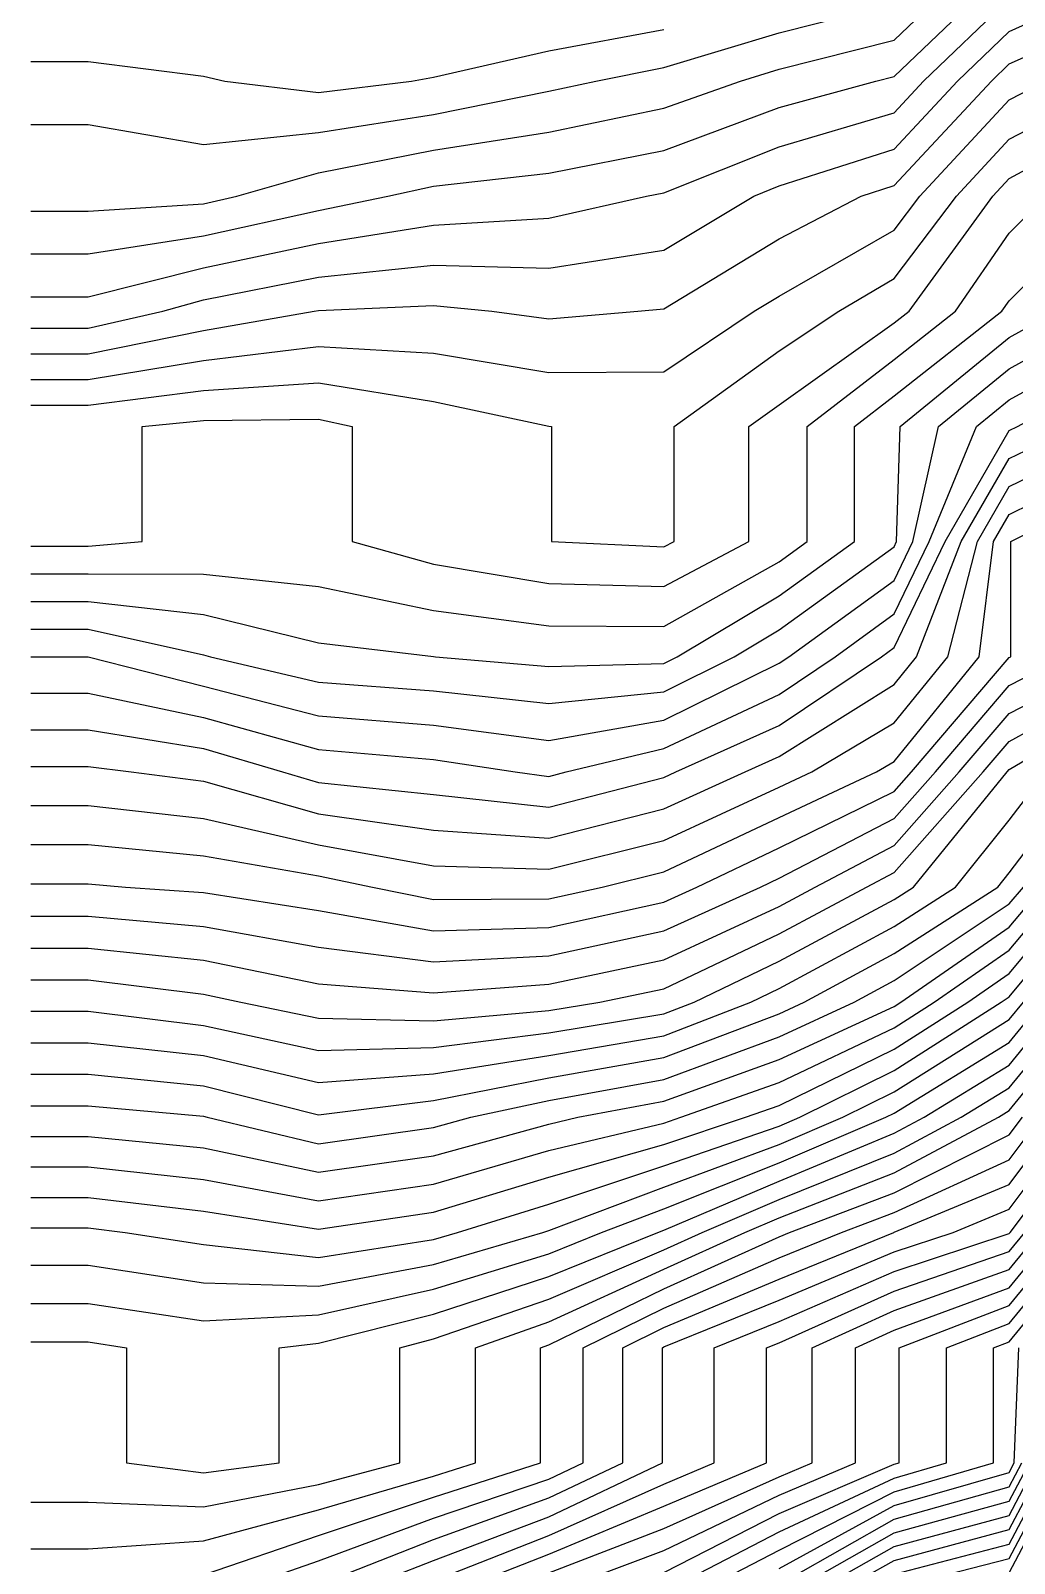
# Model space of a CAD drawing. Header units: metres. Extents: x 549046 to 549770, y 4180130 to 4180826.
# Drawn here: x 549046.4 to 549123.7, y 4180235.1 to 4180355.5 of the extents above; entities that cross this region are included whole.
import ezdxf

# ---------------------------------------------------------------- set-up
doc = ezdxf.new("R2010")
doc.units = ezdxf.units.M
doc.layers.add('CONTOURS', color=7, linetype='Continuous')
doc.layers.add('CONTOURS_INDEX', color=7, linetype='Continuous')

msp = doc.modelspace()

# ---------------------------------------------------------------- linework, layer by layer
at = {"layer": 'CONTOURS'}
for points in [[(549046.41, 4180315.01, 364), (549050.93, 4180315.01, 364), (549055.16, 4180315.37, 364), (549055.16, 4180324.42, 364), (549059.97, 4180324.87, 364), (549069.01, 4180324.99, 364), (549071.65, 4180324.42, 364), (549071.65, 4180315.37, 364), (549078.05, 4180313.6, 364), (549087.09, 4180312.08, 364), (549096.14, 4180311.84, 364), (549102.82, 4180315.37, 364), (549102.82, 4180324.42, 364), (549105.18, 4180326.11, 364), (549114.22, 4180332.54, 364), (549115.39, 4180333.46, 364), (549121.97, 4180342.5, 364), (549123.26, 4180343.89, 364), (549132.3, 4180348.75, 364), (549136.73, 4180351.54, 364), (549141.34, 4180354.57, 364), (549146.24, 4180360.58, 364)], [(549046.41, 4180312.84, 366), (549050.93, 4180312.84, 366), (549059.97, 4180312.81, 366), (549069.01, 4180311.85, 366), (549078.05, 4180309.97, 366), (549087.09, 4180308.77, 366), (549096.14, 4180308.72, 366), (549105.18, 4180313.78, 366), (549107.4, 4180315.37, 366), (549107.4, 4180324.42, 366), (549114.22, 4180329.68, 366), (549119.04, 4180333.46, 366), (549123.26, 4180339.58, 366), (549126.2, 4180342.5, 366), (549132.3, 4180345.83, 366), (549141.34, 4180351.54, 366), (549141.35, 4180351.54, 366), (549148.7, 4180360.58, 366)], [(549046.41, 4180306.33, 372), (549050.93, 4180306.33, 372), (549050.93, 4180306.33, 372), (549059.97, 4180304.01, 372), (549069.01, 4180301.69, 372), (549078.05, 4180300.96, 372), (549087.09, 4180299.76, 372), (549096.14, 4180301.36, 372), (549105.18, 4180305.82, 372), (549105.94, 4180306.33, 372), (549114.22, 4180312.32, 372), (549115.69, 4180315.37, 372), (549117.7, 4180324.42, 372), (549123.26, 4180328.95, 372), (549131.46, 4180333.46, 372), (549132.3, 4180334.3, 372), (549139.45, 4180342.5, 372), (549141.34, 4180343.77, 372), (549150.38, 4180349.61, 372), (549151.71, 4180351.54, 372), (549155.24, 4180360.58, 372)], [(549046.41, 4180303.46, 374), (549050.93, 4180303.46, 374), (549059.97, 4180301.56, 374), (549069.01, 4180299.04, 374), (549078.05, 4180298.27, 374), (549084.46, 4180297.29, 374), (549087.09, 4180296.93, 374), (549088.47, 4180297.29, 374), (549096.14, 4180299.13, 374), (549105.18, 4180303.38, 374), (549109.58, 4180306.33, 374), (549114.22, 4180309.69, 374), (549116.96, 4180315.37, 374), (549120.69, 4180324.42, 374), (549123.26, 4180326.51, 374), (549132.3, 4180331.45, 374), (549135.58, 4180333.46, 374), (549141.34, 4180340.12, 374), (549144.11, 4180342.5, 374), (549150.38, 4180346.31, 374), (549153.97, 4180351.54, 374), (549157.33, 4180360.58, 374)], [(549046.41, 4180300.59, 376), (549050.93, 4180300.59, 376), (549059.97, 4180299.12, 376), (549066.18, 4180297.29, 376), (549069.01, 4180296.46, 376), (549078.05, 4180295.51, 376), (549087.09, 4180294.51, 376), (549096.14, 4180296.86, 376), (549097.08, 4180297.29, 376), (549105.18, 4180300.93, 376), (549113.22, 4180306.33, 376), (549114.22, 4180307.06, 376), (549118.23, 4180315.37, 376), (549123.26, 4180324.1, 376), (549123.91, 4180324.42, 376), (549132.3, 4180328.97, 376), (549139.63, 4180333.46, 376), (549141.34, 4180335.44, 376), (549149.54, 4180342.5, 376), (549150.38, 4180343.01, 376), (549156.23, 4180351.54, 376), (549159.42, 4180360.58, 376)], [(549046.41, 4180297.72, 378), (549050.93, 4180297.72, 378), (549054.3, 4180297.29, 378), (549059.97, 4180296.56, 378), (549069.01, 4180294.01, 378), (549078.05, 4180292.71, 378), (549087.09, 4180292.09, 378), (549096.14, 4180294.39, 378), (549102.51, 4180297.29, 378), (549105.18, 4180298.49, 378), (549114.22, 4180304.15, 378), (549115.99, 4180306.33, 378), (549119.49, 4180315.37, 378), (549123.26, 4180321.9, 378), (549128.49, 4180324.42, 378), (549132.3, 4180326.48, 378), (549141.34, 4180331.92, 378), (549143.46, 4180333.46, 378), (549150.38, 4180339.71, 378), (549152.92, 4180342.5, 378), (549158.49, 4180351.54, 378), (549159.43, 4180354.2, 378), (549162.05, 4180360.58, 378)], [(549046.41, 4180291.58, 382), (549050.93, 4180291.58, 382), (549059.97, 4180290.71, 382), (549069.01, 4180289.12, 382), (549073.25, 4180288.25, 382), (549078.05, 4180287.27, 382), (549087.09, 4180287.32, 382), (549091.29, 4180288.25, 382), (549096.14, 4180289.44, 382), (549105.18, 4180293.7, 382), (549112.84, 4180297.29, 382), (549114.22, 4180298.11, 382), (549120.89, 4180306.33, 382), (549122.03, 4180315.37, 382), (549123.26, 4180317.51, 382), (549132.3, 4180321.94, 382), (549137.6, 4180324.42, 382), (549141.34, 4180326.61, 382), (549150.38, 4180333.17, 382), (549150.68, 4180333.46, 382), (549158.92, 4180342.5, 382), (549159.43, 4180343.37, 382), (549163.86, 4180351.54, 382), (549167.3, 4180360.58, 382)], [(549046.41, 4180285.95, 386), (549050.93, 4180285.95, 386), (549059.97, 4180285.16, 386), (549069.01, 4180283.53, 386), (549078.05, 4180282.38, 386), (549087.09, 4180282.85, 386), (549096.14, 4180284.8, 386), (549103.72, 4180288.25, 386), (549105.18, 4180288.94, 386), (549114.22, 4180293.63, 386), (549117.47, 4180297.29, 386), (549123.26, 4180304.07, 386), (549127.65, 4180306.33, 386), (549127.65, 4180315.37, 386), (549132.3, 4180317.69, 386), (549141.34, 4180322.13, 386), (549145.57, 4180324.42, 386), (549150.38, 4180327.92, 386), (549156.03, 4180333.46, 386), (549159.43, 4180337.16, 386), (549164.75, 4180342.5, 386), (549168.47, 4180349.57, 386), (549169.22, 4180351.54, 386), (549171.4, 4180360.58, 386)], [(549046.41, 4180283.46, 388), (549050.93, 4180283.46, 388), (549059.97, 4180282.5, 388), (549069.01, 4180280.66, 388), (549078.05, 4180279.94, 388), (549087.09, 4180280.61, 388), (549096.14, 4180282.53, 388), (549105.18, 4180286.73, 388), (549108.02, 4180288.25, 388), (549114.22, 4180291.51, 388), (549119.34, 4180297.29, 388), (549123.26, 4180301.87, 388), (549131.91, 4180306.33, 388), (549131.91, 4180315.37, 388), (549132.3, 4180315.57, 388), (549141.34, 4180320.18, 388), (549149.17, 4180324.42, 388), (549150.38, 4180325.3, 388), (549158.7, 4180333.46, 388), (549159.43, 4180334.25, 388), (549167.65, 4180342.5, 388), (549168.47, 4180344.05, 388), (549171.32, 4180351.54, 388), (549173.29, 4180360.58, 388)], [(549046.41, 4180337.96, 352), (549050.93, 4180337.96, 352), (549059.97, 4180339.39, 352), (549069.01, 4180341.38, 352), (549074.45, 4180342.5, 352), (549078.05, 4180343.29, 352), (549087.09, 4180344.31, 352), (549096.14, 4180346.08, 352), (549105.18, 4180349.46, 352), (549112.78, 4180351.54, 352), (549114.22, 4180351.9, 352), (549123.26, 4180360.54, 352)], [(549046.41, 4180332.13, 356), (549050.93, 4180332.13, 356), (549056.78, 4180333.46, 356), (549059.97, 4180334.36, 356), (549069.01, 4180336.15, 356), (549078.05, 4180337.07, 356), (549087.09, 4180336.85, 356), (549096.14, 4180338.25, 356), (549103.19, 4180342.5, 356), (549105.18, 4180343.3, 356), (549114.22, 4180346.2, 356), (549119.2, 4180351.54, 356), (549123.26, 4180355.43, 356), (549132.3, 4180359.51, 356)], [(549046.41, 4180310.67, 368), (549050.93, 4180310.67, 368), (549059.97, 4180309.65, 368), (549069.01, 4180307.43, 368), (549078.05, 4180306.35, 368), (549078.2, 4180306.33, 368), (549087.09, 4180305.57, 368), (549096.14, 4180305.81, 368), (549097.18, 4180306.33, 368), (549105.18, 4180311.11, 368), (549111.11, 4180315.37, 368), (549111.11, 4180324.42, 368), (549114.22, 4180326.82, 368), (549122.69, 4180333.46, 368), (549123.26, 4180334.28, 368), (549131.55, 4180342.5, 368), (549132.3, 4180342.91, 368), (549141.34, 4180348.95, 368), (549145.09, 4180351.54, 368), (549150.38, 4180358.92, 368)], [(549046.41, 4180334.6, 354), (549050.93, 4180334.6, 354), (549059.97, 4180336.88, 354), (549069.01, 4180338.77, 354), (549078.05, 4180340.23, 354), (549087.09, 4180340.78, 354), (549094.78, 4180342.5, 354), (549096.14, 4180342.76, 354), (549105.18, 4180346.38, 354), (549114.22, 4180349.05, 354), (549116.54, 4180351.54, 354), (549123.26, 4180357.99, 354)], [(549046.41, 4180326.09, 362), (549050.93, 4180326.09, 362), (549059.97, 4180327.23, 362), (549069.01, 4180327.84, 362), (549078.05, 4180326.37, 362), (549087.09, 4180324.43, 362), (549087.32, 4180324.42, 362), (549087.32, 4180315.37, 362), (549096.14, 4180314.95, 362), (549096.94, 4180315.37, 362), (549096.94, 4180324.42, 362), (549105.18, 4180330.35, 362), (549109.87, 4180333.46, 362), (549114.22, 4180336.04, 362), (549119.11, 4180342.5, 362), (549123.26, 4180346.98, 362), (549132.05, 4180351.54, 362), (549132.3, 4180351.65, 362), (549141.34, 4180357.6, 362)], [(549046.41, 4180348.12, 348), (549050.93, 4180348.12, 348), (549059.97, 4180346.56, 348), (549069.01, 4180347.49, 348), (549078.05, 4180348.91, 348), (549087.09, 4180350.74, 348), (549090.8, 4180351.54, 348), (549096.14, 4180352.6, 348), (549105.18, 4180355.32, 348), (549114.22, 4180357.59, 348)], [(549046.41, 4180330.12, 358), (549050.93, 4180330.12, 358), (549059.97, 4180331.95, 358), (549068.66, 4180333.46, 358), (549069.01, 4180333.53, 358), (549078.05, 4180333.91, 358), (549082.62, 4180333.46, 358), (549087.09, 4180332.87, 358), (549094.08, 4180333.46, 358), (549096.14, 4180333.65, 358), (549105.18, 4180339.16, 358), (549111.64, 4180342.5, 358), (549114.22, 4180343.34, 358), (549121.87, 4180351.54, 358), (549123.26, 4180352.88, 358), (549132.3, 4180356.89, 358)], [(549046.41, 4180288.49, 384), (549050.93, 4180288.49, 384), (549053.86, 4180288.25, 384), (549059.97, 4180287.82, 384), (549069.01, 4180286.4, 384), (549078.05, 4180284.82, 384), (549087.09, 4180285.08, 384), (549096.14, 4180287.07, 384), (549098.73, 4180288.25, 384), (549105.18, 4180291.32, 384), (549114.22, 4180295.75, 384), (549115.59, 4180297.29, 384), (549123.26, 4180306.27, 384), (549123.39, 4180306.33, 384), (549123.39, 4180315.37, 384), (549132.3, 4180319.81, 384), (549141.34, 4180324.07, 384), (549141.98, 4180324.42, 384), (549150.38, 4180330.55, 384), (549153.35, 4180333.46, 384), (549159.43, 4180340.08, 384), (549161.84, 4180342.5, 384), (549166.67, 4180351.54, 384), (549168.47, 4180356.39, 384)], [(549046.41, 4180353.06, 346), (549050.93, 4180353.06, 346), (549059.97, 4180351.93, 346), (549061.66, 4180351.54, 346), (549069.01, 4180350.65, 346), (549076.33, 4180351.54, 346), (549078.05, 4180351.84, 346), (549087.09, 4180353.9, 346), (549096.14, 4180355.58, 346)], [(549046.41, 4180278.49, 392), (549050.93, 4180278.49, 392), (549059.97, 4180277.39, 392), (549069.01, 4180275.42, 392), (549078.05, 4180275.66, 392), (549087.09, 4180276.79, 392), (549096.14, 4180278.29, 392), (549098.52, 4180279.21, 392), (549105.18, 4180282.43, 392), (549114.22, 4180287.28, 392), (549115.74, 4180288.25, 392), (549123.1, 4180297.29, 392), (549123.26, 4180297.48, 392), (549132.3, 4180302.78, 392)], [(549046.41, 4180276.02, 394), (549050.93, 4180276.02, 394), (549059.97, 4180275.01, 394), (549069.01, 4180272.89, 394), (549078.05, 4180273.58, 394), (549087.09, 4180275.02, 394), (549096.14, 4180276.57, 394), (549102.97, 4180279.21, 394), (549105.18, 4180280.28, 394), (549114.22, 4180285.15, 394), (549119.05, 4180288.25, 394), (549123.26, 4180293.5, 394), (549126.15, 4180297.29, 394)], [(549046.41, 4180273.55, 396), (549050.93, 4180273.55, 396), (549059.97, 4180272.63, 396), (549069.01, 4180270.35, 396), (549078.05, 4180271.5, 396), (549087.09, 4180273.26, 396), (549096.14, 4180274.86, 396), (549105.18, 4180278.3, 396), (549107.15, 4180279.21, 396), (549114.22, 4180283.03, 396), (549122.37, 4180288.25, 396), (549123.26, 4180289.36, 396), (549129.3, 4180297.29, 396)], [(549046.41, 4180271.08, 398), (549050.93, 4180271.08, 398), (549059.97, 4180270.25, 398), (549060.28, 4180270.17, 398), (549069.01, 4180268.09, 398), (549078.05, 4180269.37, 398), (549080.99, 4180270.17, 398), (549087.09, 4180271.49, 398), (549096.14, 4180273.14, 398), (549105.18, 4180276.5, 398), (549111.07, 4180279.21, 398), (549114.22, 4180280.91, 398), (549123.26, 4180286.92, 398), (549124.37, 4180288.25, 398)], [(549046.41, 4180266.27, 402), (549050.93, 4180266.27, 402), (549059.97, 4180265.29, 402), (549069.01, 4180263.62, 402), (549078.05, 4180264.93, 402), (549087.09, 4180267.55, 402), (549096.14, 4180269.72, 402), (549097.47, 4180270.17, 402), (549105.18, 4180272.9, 402), (549114.22, 4180277.2, 402), (549117.37, 4180279.21, 402), (549123.26, 4180283.28, 402), (549127.41, 4180288.25, 402)], [(549046.41, 4180263.88, 404), (549050.93, 4180263.88, 404), (549059.97, 4180262.81, 404), (549069.01, 4180261.39, 404), (549078.05, 4180262.72, 404), (549087.09, 4180265.46, 404), (549096.14, 4180268.04, 404), (549102.56, 4180270.17, 404), (549105.18, 4180271.1, 404), (549114.22, 4180275.52, 404), (549120, 4180279.21, 404), (549123.26, 4180281.46, 404), (549128.92, 4180288.25, 404)], [(549046.41, 4180261.49, 406), (549050.93, 4180261.49, 406), (549053.83, 4180261.12, 406), (549059.97, 4180260.17, 406), (549069.01, 4180259.15, 406), (549078.05, 4180260.58, 406), (549079.94, 4180261.12, 406), (549087.09, 4180263.36, 406), (549096.14, 4180266.35, 406), (549105.18, 4180269.47, 406), (549106.81, 4180270.17, 406), (549114.22, 4180273.85, 406), (549122.64, 4180279.21, 406), (549123.26, 4180279.64, 406), (549130.44, 4180288.25, 406)], [(549046.41, 4180258.56, 408), (549050.93, 4180258.56, 408), (549059.97, 4180257.18, 408), (549069.01, 4180256.91, 408), (549078.05, 4180258.62, 408), (549086.63, 4180261.12, 408), (549087.09, 4180261.27, 408), (549096.14, 4180264.67, 408), (549105.18, 4180268.03, 408), (549110.18, 4180270.17, 408), (549114.22, 4180272.17, 408), (549123.26, 4180277.84, 408), (549124.38, 4180279.21, 408)], [(549046.41, 4180252.53, 412), (549050.93, 4180252.53, 412), (549053.94, 4180252.08, 412), (549053.94, 4180243.04, 412), (549059.97, 4180242.25, 412), (549065.93, 4180243.04, 412), (549065.93, 4180252.08, 412), (549069.01, 4180252.43, 412), (549078.05, 4180254.72, 412), (549087.09, 4180257.67, 412), (549095.66, 4180261.12, 412), (549096.14, 4180261.3, 412), (549105.18, 4180265.15, 412), (549114.22, 4180268.92, 412), (549116.57, 4180270.17, 412), (549123.26, 4180274.26, 412), (549127.3, 4180279.21, 412)], [(549046.41, 4180239.94, 414), (549050.93, 4180239.94, 414), (549059.97, 4180239.58, 414), (549069.01, 4180241.34, 414), (549075.39, 4180243.04, 414), (549075.39, 4180252.08, 414), (549078.05, 4180252.77, 414), (549087.09, 4180255.89, 414), (549096.14, 4180259.76, 414), (549099.14, 4180261.12, 414), (549105.18, 4180263.71, 414), (549114.22, 4180267.36, 414), (549119.49, 4180270.17, 414), (549123.26, 4180272.47, 414), (549128.77, 4180279.21, 414)], [(549046.41, 4180236.29, 416), (549050.93, 4180236.29, 416), (549059.97, 4180236.92, 416), (549069.01, 4180239.34, 416), (549078.05, 4180241.98, 416), (549081.35, 4180243.04, 416), (549081.35, 4180252.08, 416), (549087.09, 4180254.1, 416), (549096.14, 4180258.24, 416), (549102.49, 4180261.12, 416), (549105.18, 4180262.28, 416), (549114.22, 4180265.8, 416), (549122.41, 4180270.17, 416), (549123.26, 4180270.69, 416), (549130.23, 4180279.21, 416)], [(549059.97, 4180234.25, 418), (549069.01, 4180237.33, 418), (549078.05, 4180240.33, 418), (549086.44, 4180243.04, 418), (549086.44, 4180252.08, 418), (549087.09, 4180252.31, 418), (549096.14, 4180256.71, 418), (549105.18, 4180260.79, 418), (549106, 4180261.12, 418), (549114.22, 4180264.25, 418), (549123.26, 4180268.79, 418), (549124.3, 4180270.17, 418)], [(549070.41, 4180234, 422), (549078.05, 4180237.03, 422), (549087.09, 4180240.29, 422), (549092.92, 4180243.04, 422), (549092.92, 4180252.08, 422), (549096.14, 4180253.66, 422), (549105.18, 4180257.46, 422), (549114.19, 4180261.12, 422), (549114.22, 4180261.14, 422), (549123.26, 4180264.89, 422), (549127.22, 4180270.17, 422)], [(549074.57, 4180234, 424), (549078.05, 4180235.38, 424), (549087.09, 4180238.81, 424), (549096.03, 4180243.04, 424), (549096.03, 4180252.08, 424), (549096.14, 4180252.14, 424), (549105.18, 4180255.8, 424), (549114.22, 4180259.6, 424), (549118.87, 4180261.12, 424), (549123.26, 4180262.95, 424), (549128.68, 4180270.17, 424)], [(549078.65, 4180234, 426), (549087.09, 4180237.34, 426), (549096.14, 4180241.36, 426), (549100.1, 4180243.04, 426), (549100.1, 4180252.08, 426), (549105.18, 4180254.14, 426), (549114.22, 4180258.06, 426), (549123.26, 4180261.04, 426), (549123.33, 4180261.12, 426), (549130.14, 4180270.17, 426)], [(549082.37, 4180234, 428), (549087.09, 4180235.87, 428), (549096.14, 4180239.63, 428), (549104.21, 4180243.04, 428), (549104.21, 4180252.08, 428), (549105.18, 4180252.47, 428), (549114.22, 4180256.52, 428), (549123.26, 4180259.62, 428), (549124.49, 4180261.12, 428)], [(549090.44, 4180234, 432), (549096.14, 4180236.15, 432), (549105.18, 4180240.5, 432), (549111.19, 4180243.04, 432), (549111.19, 4180252.08, 432), (549114.22, 4180253.45, 432), (549123.26, 4180256.79, 432), (549126.81, 4180261.12, 432)], [(549096.14, 4180234.42, 434), (549105.18, 4180239.06, 434), (549114.22, 4180242.92, 434), (549114.63, 4180243.04, 434), (549114.63, 4180252.08, 434), (549123.26, 4180255.38, 434), (549127.97, 4180261.12, 434)], [(549098.23, 4180234, 436), (549105.18, 4180237.62, 436), (549114.22, 4180241.84, 436), (549118.33, 4180243.04, 436), (549118.33, 4180252.08, 436), (549123.26, 4180253.97, 436), (549129.13, 4180261.12, 436)], [(549101, 4180234, 438), (549105.18, 4180236.18, 438), (549114.22, 4180240.77, 438), (549122.03, 4180243.04, 438), (549122.03, 4180252.08, 438), (549123.26, 4180252.55, 438), (549130.29, 4180261.12, 438)], [(549106.1, 4180234, 442), (549114.22, 4180238.61, 442), (549123.26, 4180241.16, 442), (549124.25, 4180243.04, 442)], [(549108, 4180234, 444), (549114.22, 4180237.53, 444), (549123.26, 4180240.04, 444), (549124.85, 4180243.04, 444)], [(549109.89, 4180234, 446), (549114.22, 4180236.46, 446), (549123.26, 4180238.91, 446), (549125.44, 4180243.04, 446)], [(549111.79, 4180234, 448), (549114.22, 4180235.38, 448), (549123.26, 4180237.79, 448), (549126.04, 4180243.04, 448)], [(549117.35, 4180234, 452), (549123.26, 4180235.53, 452), (549127.23, 4180243.04, 452)], [(549123.26, 4180234.41, 454), (549127.82, 4180243.04, 454)]]:
    msp.add_polyline3d(points, dxfattribs=at)
at = {"layer": 'CONTOURS_INDEX'}
for points in [[(549046.41, 4180341.32, 350), (549050.93, 4180341.32, 350), (549059.97, 4180341.9, 350), (549062.61, 4180342.5, 350), (549069.01, 4180344.32, 350), (549078.05, 4180346.1, 350), (549087.09, 4180347.53, 350), (549096.14, 4180349.4, 350), (549102.15, 4180351.54, 350), (549105.18, 4180352.46, 350), (549114.22, 4180354.75, 350), (549120.33, 4180360.58, 350)], [(549046.41, 4180328.1, 360), (549050.93, 4180328.1, 360), (549059.97, 4180329.59, 360), (549069.01, 4180330.68, 360), (549078.05, 4180330.18, 360), (549087.09, 4180328.65, 360), (549096.14, 4180328.7, 360), (549103.22, 4180333.46, 360), (549105.18, 4180334.65, 360), (549114.22, 4180339.83, 360), (549116.24, 4180342.5, 360), (549123.26, 4180350.07, 360), (549126.1, 4180351.54, 360), (549132.3, 4180354.27, 360), (549141.28, 4180360.58, 360)], [(549046.41, 4180308.5, 370), (549050.93, 4180308.5, 370), (549059.97, 4180306.49, 370), (549060.53, 4180306.33, 370), (549069.01, 4180304.34, 370), (549078.05, 4180303.65, 370), (549087.09, 4180302.67, 370), (549096.14, 4180303.58, 370), (549101.65, 4180306.33, 370), (549105.18, 4180308.44, 370), (549114.22, 4180314.95, 370), (549114.42, 4180315.37, 370), (549114.7, 4180324.42, 370), (549123.26, 4180331.4, 370), (549127.01, 4180333.46, 370), (549132.3, 4180338.71, 370), (549135.61, 4180342.5, 370), (549141.34, 4180346.36, 370), (549148.83, 4180351.54, 370), (549150.38, 4180353.71, 370), (549153.14, 4180360.58, 370)], [(549046.41, 4180294.66, 380), (549050.93, 4180294.66, 380), (549059.97, 4180293.63, 380), (549069.01, 4180291.57, 380), (549078.05, 4180289.92, 380), (549087.09, 4180289.66, 380), (549096.14, 4180291.91, 380), (549105.18, 4180296.08, 380), (549107.76, 4180297.29, 380), (549114.22, 4180301.13, 380), (549118.44, 4180306.33, 380), (549120.76, 4180315.37, 380), (549123.26, 4180319.71, 380), (549132.3, 4180324.06, 380), (549133.06, 4180324.42, 380), (549141.34, 4180329.27, 380), (549147.12, 4180333.46, 380), (549150.38, 4180336.4, 380), (549155.92, 4180342.5, 380), (549159.43, 4180348.53, 380), (549161.06, 4180351.54, 380), (549164.67, 4180360.58, 380)], [(549046.41, 4180280.97, 390), (549050.93, 4180280.97, 390), (549059.97, 4180279.84, 390), (549062.91, 4180279.21, 390), (549069.01, 4180277.96, 390), (549078.05, 4180277.75, 390), (549087.09, 4180278.55, 390), (549091.12, 4180279.21, 390), (549096.14, 4180280.26, 390), (549105.18, 4180284.58, 390), (549112.04, 4180288.25, 390), (549114.22, 4180289.4, 390), (549121.22, 4180297.29, 390), (549123.26, 4180299.67, 390), (549132.3, 4180304.64, 390)], [(549046.41, 4180268.66, 400), (549050.93, 4180268.66, 400), (549059.97, 4180267.77, 400), (549069.01, 4180265.86, 400), (549078.05, 4180267.15, 400), (549087.09, 4180269.64, 400), (549089.39, 4180270.17, 400), (549096.14, 4180271.43, 400), (549105.18, 4180274.7, 400), (549114.22, 4180278.88, 400), (549114.74, 4180279.21, 400), (549123.26, 4180285.1, 400), (549125.89, 4180288.25, 400)], [(549046.41, 4180255.55, 410), (549050.93, 4180255.55, 410), (549059.97, 4180254.18, 410), (549069.01, 4180254.67, 410), (549078.05, 4180256.67, 410), (549087.09, 4180259.46, 410), (549091.23, 4180261.12, 410), (549096.14, 4180262.99, 410), (549105.18, 4180266.59, 410), (549113.56, 4180270.17, 410), (549114.22, 4180270.49, 410), (549123.26, 4180276.05, 410), (549125.84, 4180279.21, 410)], [(549065.19, 4180234, 420), (549069.01, 4180235.33, 420), (549078.05, 4180238.68, 420), (549087.09, 4180241.76, 420), (549089.81, 4180243.04, 420), (549089.81, 4180252.08, 420), (549096.14, 4180255.19, 420), (549105.18, 4180259.13, 420), (549110.09, 4180261.12, 420), (549114.22, 4180262.69, 420), (549123.26, 4180266.84, 420), (549125.76, 4180270.17, 420)], [(549087.09, 4180234.4, 430), (549096.14, 4180237.89, 430), (549105.18, 4180241.94, 430), (549107.78, 4180243.04, 430), (549107.78, 4180252.08, 430), (549114.22, 4180254.99, 430), (549123.26, 4180258.21, 430), (549125.65, 4180261.12, 430)], [(549105.18, 4180234.74, 440), (549114.22, 4180239.69, 440), (549123.26, 4180242.29, 440), (549123.66, 4180243.04, 440), (549124.01, 4180252.08, 440)], [(549114.22, 4180234.3, 450), (549123.26, 4180236.66, 450), (549126.63, 4180243.04, 450)]]:
    msp.add_polyline3d(points, dxfattribs=at)

doc.saveas('drawing.dxf')
